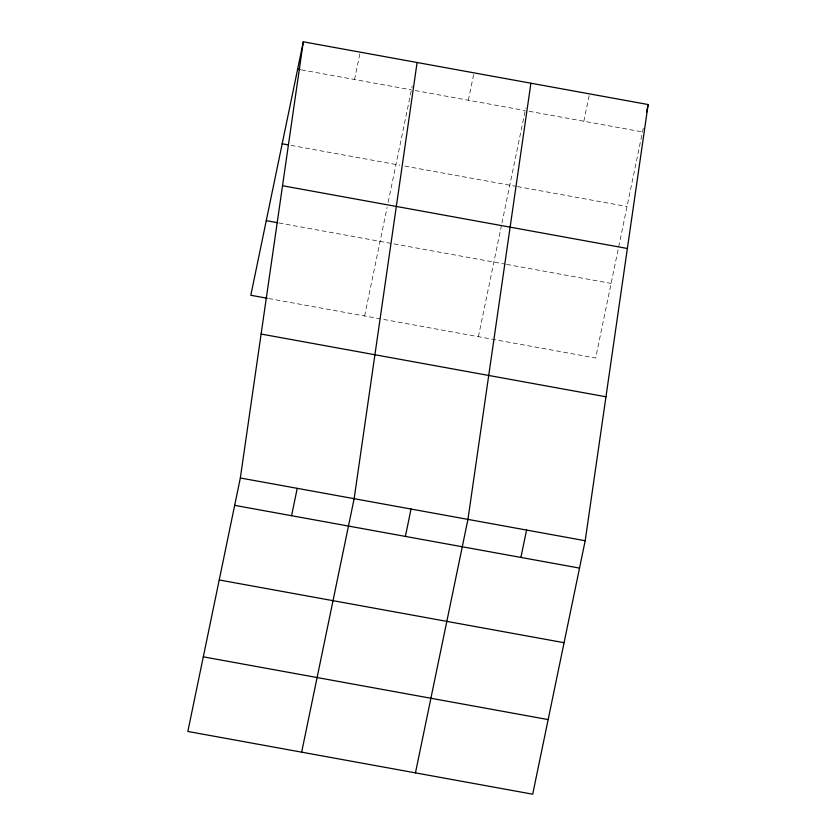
<?xml version="1.0" encoding="UTF-8"?>
<svg xmlns="http://www.w3.org/2000/svg" width="836" height="836" viewBox="0 0 836 836"><rect width="100%" height="100%" fill="white"/><g stroke="black" fill="none" stroke-linecap="round" stroke-linejoin="round"><path stroke-width="0.63" stroke-dasharray="4.18 3.13" d="M354.537 79.524L360.201 52.156M364.611 315.977L387.11 207.338M388.155 202.291L412.211 86.139M468.338 100.226L474.002 72.857M478.411 336.689L501.694 224.257M501.955 223.003L525.75 108.095M583.862 121.241L589.526 93.883M643.26 128.18L595.66 358.017L268.513 298.494M301.43 69.858L411.437 89.87M415.231 90.56L525.238 110.582M529.063 111.272L642.487 131.91M291.032 145.391L399.775 165.183M404.833 166.103L516.157 186.355M517.432 186.585L627.031 206.523M278.91 222.961L505.331 264.155M506.606 264.385L611.116 283.404"/><path stroke-width="1.25" d="M240.34 477.983L303.301 41.8L648.151 104.542L585.19 540.725L532.699 794.2L187.849 731.458L240.34 477.983L585.19 540.725M417.101 62.501L354.14 498.684L301.65 752.16M530.902 83.213L467.941 519.396L415.45 772.872M303.301 41.8L250.81 295.275L267.248 298.264M291.565 515.697L297.24 488.339M405.376 536.409L411.04 509.04M520.901 557.424L526.565 530.066M646.604 112.014L648.151 104.542M297.637 69.169L300.166 69.628M282.181 143.782L288.504 144.931M282.526 185.738L627.376 248.491M266.266 220.662L277.646 222.731M261.114 334.045L605.964 396.786M234.665 505.352L579.526 568.093M219.22 579.965L564.07 642.706M203.294 656.835L548.155 719.587"/></g></svg>
